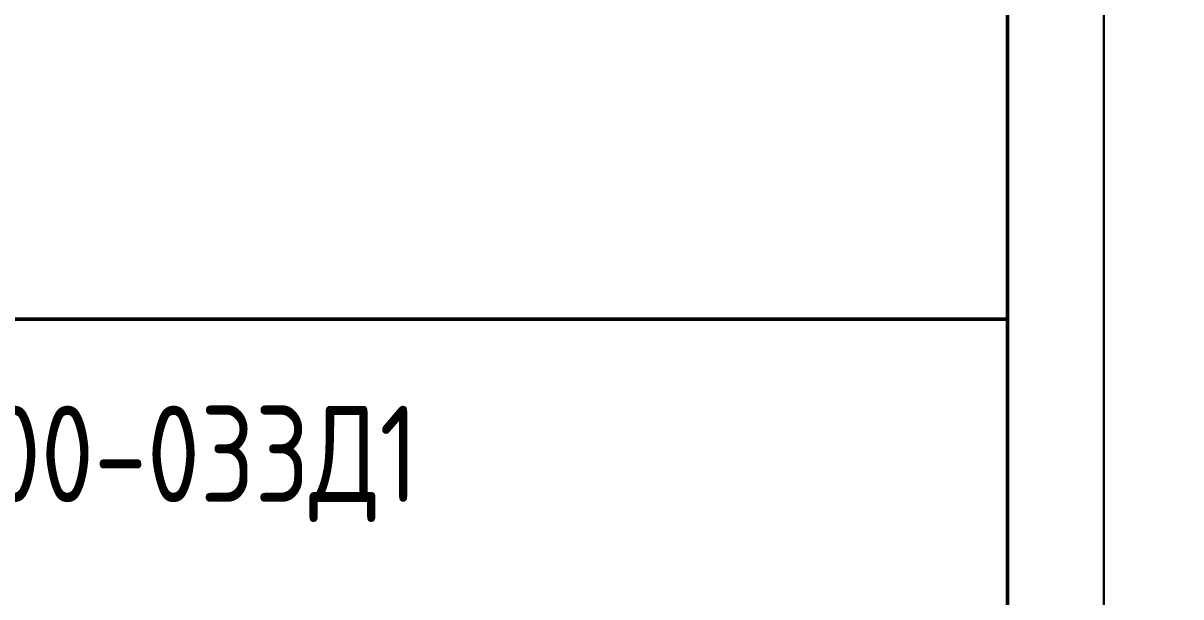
# Model space of a CAD drawing. Header units: millimetres. Extents: x -1050 to 7068, y 0 to 517.
# Drawn here: x -895.9 to -835.8, y 30.6 to 60.4 of the extents above; entities that cross this region are included whole.
import ezdxf

# ---------------------------------------------------------------- set-up
doc = ezdxf.new("R2010")
doc.units = ezdxf.units.MM
doc.styles.add('Gost_type_A', font='GOST_A.TTF')

# ---------------------------------------------------------------- blocks, each defined once
blk = doc.blocks.new('Формат_А4')
blk.add_lwpolyline([(0, 297), (0, 0), (-210, 0), (-210, 297)], close=True)
at = {"lineweight": 50}
blk.add_lwpolyline([(-190, 292), (-5, 292), (-5, 5), (-190, 5)], close=True, dxfattribs=at)
blk = doc.blocks.new('Штамп большой нижний текстовый')
at = {"lineweight": 50}
blk.add_lwpolyline([(-120, 25), (0, 25), (0, 40), (-120, 40)], close=True, dxfattribs=at)

msp = doc.modelspace()

# ---------------------------------------------------------------- block references
for name, p in [('Формат_А4', (-839.808, 0)), ('Формат_А4', (-629.808, 0)), ('Штамп большой нижний текстовый', (-844.808, 5))]:
    msp.add_blockref(name, p)

# ---------------------------------------------------------------- texts
at = {"insert": (-904.808, 37.5), "char_height": 5, "width": 120, "attachment_point": 5, "style": 'Gost_type_A'}
msp.add_mtext('ЮТКБ.656463.300-033Д1', dxfattribs=at)

doc.saveas('drawing.dxf')
